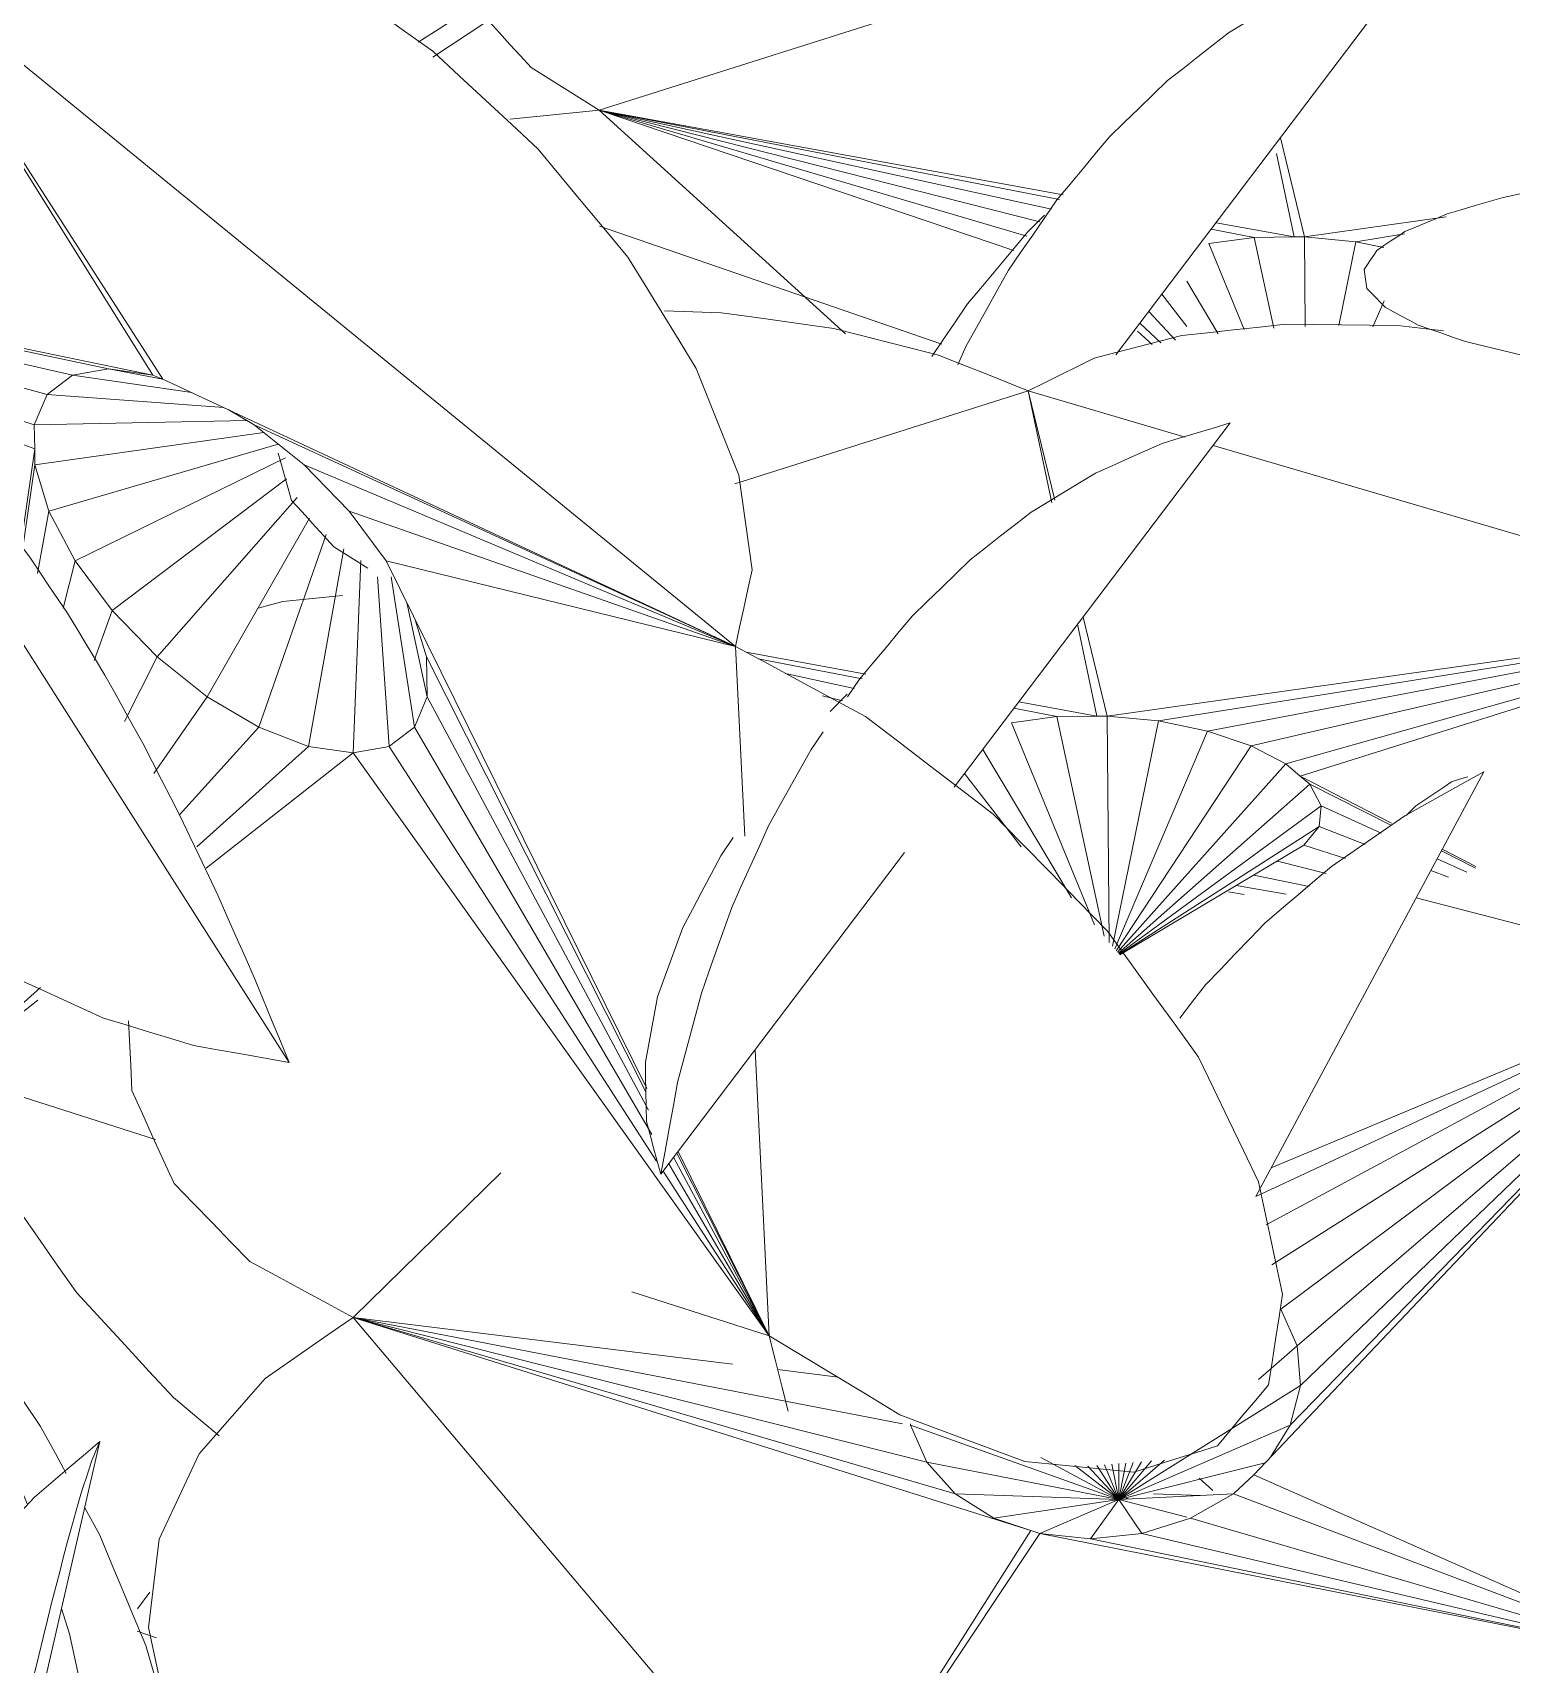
# Model space of a CAD drawing. Header units: metres. Extents: x 10.2 to 20.8, y -0.2 to 6.6.
# Drawn here: x 14.933 to 14.9959, y 1.9973 to 2.0666 of the extents above; entities that cross this region are included whole.
import ezdxf

# ---------------------------------------------------------------- set-up
doc = ezdxf.new("R2010")
doc.units = ezdxf.units.M
doc.layers.add('Importações nas famílias', color=250, linetype='Continuous', lineweight=5)
doc.layers.add('Vegetação', color=7, linetype='Continuous', lineweight=5)

# ---------------------------------------------------------------- blocks, each defined once
blk = doc.blocks.new('Planta_pergolado_12200 - plantas pergolado_skp_Component_12-V2719-Corte 3')
at = {"layer": 'Importações nas famílias', "flags": 128}
blk.add_lwpolyline([(14.757602, 0.77096), (14.757886, 0.770698), (14.758171, 0.770435)], dxfattribs=at)
blk = doc.blocks.new('Planta_pergolado_12200 - plantas pergolado_skp_Component_17-V3069-Corte 3')
at = {"layer": 'Importações nas famílias'}
for p, q in [((15.004941, 2.026468), (14.991816, 2.029866)), ((15.004941, 2.026468), (14.984912, 2.005335)), ((15.004941, 2.026468), (14.985005, 2.017166)), ((15.004941, 2.026468), (14.985433, 2.015961)), ((14.985653, 2.018381), (15.004941, 2.026468)), ((15.004941, 2.026468), (14.985686, 2.014259)), ((15.004941, 2.026468), (14.986066, 2.012385)), ((15.004941, 2.026468), (14.986465, 2.007445)), ((15.004941, 2.026468), (14.986763, 2.010815)), ((15.004941, 2.026468), (14.986899, 2.00913)), ((14.946627, 2.012031), (14.952906, 2.018181)), ((14.986066, 2.012385), (14.986763, 2.010815)), ((14.962752, 2.010045), (14.946627, 2.012031)), ((14.946627, 2.012031), (14.964928, 1.990358)), ((14.96998, 2.007511), (14.946627, 2.012031)), ((14.971016, 2.005875), (14.946627, 2.012031)), ((14.972225, 2.004526), (14.946627, 2.012031)), ((14.97543, 2.002972), (14.946627, 2.012031)), ((14.986763, 2.010815), (14.985111, 2.009394)), ((14.986763, 2.010815), (14.986899, 2.00913)), ((14.967244, 2.009492), (14.96467, 2.009809)), ((14.986899, 2.00913), (14.97918, 2.004295)), ((14.986899, 2.00913), (14.986465, 2.007445)), ((14.97032, 2.007445), (14.970315, 2.007511)), ((14.97918, 2.004295), (14.97032, 2.007445)), ((14.971016, 2.005875), (14.97032, 2.007445)), ((14.97918, 2.004295), (14.986465, 2.007445)), ((14.986465, 2.007445), (14.98562, 2.006082)), ((14.97918, 2.004295), (14.975856, 2.006081)), ((14.981119, 2.005962), (14.97918, 2.004295)), ((14.97918, 2.004295), (14.971016, 2.005875)), ((14.972225, 2.004526), (14.971016, 2.005875)), ((14.97918, 2.004295), (14.977299, 2.005727)), ((14.97918, 2.004295), (14.977855, 2.005708)), ((14.97918, 2.004295), (14.978241, 2.005739)), ((14.97918, 2.004295), (14.978574, 2.005766)), ((14.978878, 2.005791), (14.97918, 2.004295)), ((14.97918, 2.004295), (14.979172, 2.005814)), ((14.97918, 2.004295), (14.980571, 2.005928)), ((14.980142, 2.005893), (14.97918, 2.004295)), ((14.97918, 2.004295), (14.979785, 2.005864)), ((14.985403, 2.005852), (14.97918, 2.004295)), ((14.97918, 2.004295), (14.979469, 2.005839)), ((14.984912, 2.005335), (14.984045, 2.004526)), ((14.984912, 2.005335), (15.002393, 1.997594)), ((14.97918, 2.004295), (14.972225, 2.004526)), ((14.973865, 2.003492), (14.972225, 2.004526)), ((14.97918, 2.004295), (14.973865, 2.003492)), ((14.97918, 2.004295), (14.975823, 2.002841)), ((14.97918, 2.004295), (14.977967, 2.002619)), ((14.97918, 2.004295), (14.984045, 2.004526)), ((14.97918, 2.004295), (14.98015, 2.002841)), ((14.97918, 2.004295), (14.982062, 2.003534)), ((14.984045, 2.004526), (14.982223, 2.003492)), ((14.984045, 2.004526), (15.002393, 1.997594)), ((14.97543, 2.002972), (14.973865, 2.003492)), ((14.982223, 2.003492), (14.98015, 2.002841)), ((14.982223, 2.003492), (15.002393, 1.997594)), ((14.967888, 1.991089), (14.97543, 2.002972)), ((14.975823, 2.002841), (14.967982, 1.991108)), ((14.975823, 2.002841), (14.97543, 2.002972)), ((14.977967, 2.002619), (14.975823, 2.002841)), ((15.002393, 1.997594), (14.975823, 2.002841)), ((14.98015, 2.002841), (14.977967, 2.002619)), ((15.002393, 1.997594), (14.977967, 2.002619)), ((14.98015, 2.002841), (15.002393, 1.997594))]:
    blk.add_line(p, q, dxfattribs=at)
at = {"layer": 'Importações nas famílias', "flags": 128}
for points in [[(14.937221, 2.021675), (14.93717, 2.022744), (14.93712, 2.023812), (14.937081, 2.024631)], [(14.939012, 2.017715), (14.938564, 2.018705), (14.938116, 2.019695), (14.937668, 2.020685), (14.937221, 2.021675)], [(14.942239, 2.014406), (14.941432, 2.015233), (14.940625, 2.01606), (14.939818, 2.016888), (14.939012, 2.017715)], [(14.946627, 2.012031), (14.94553, 2.012625), (14.944433, 2.013218), (14.943336, 2.013812), (14.942239, 2.014406)], [(14.942889, 2.009437), (14.943823, 2.010085), (14.944758, 2.010734), (14.945692, 2.011382), (14.946627, 2.012031)], [(14.940077, 2.006223), (14.94078, 2.007026), (14.941483, 2.00783), (14.942186, 2.008633), (14.942889, 2.009437)], [(14.938384, 2.002609), (14.938807, 2.003513), (14.939231, 2.004416), (14.939654, 2.00532), (14.940077, 2.006223)], [(14.937925, 1.998842), (14.93804, 1.999784), (14.938155, 2.000726), (14.938269, 2.001668), (14.938384, 2.002609)], [(14.938731, 1.995177), (14.93853, 1.996093), (14.938328, 1.997009), (14.938127, 1.997926), (14.937925, 1.998842)]]:
    blk.add_lwpolyline(points, dxfattribs=at)
blk = doc.blocks.new('Planta_pergolado_12200 - plantas pergolado_skp_Component_16-V3070-Corte 3')
for name, p in [('Planta_pergolado_12200 - plantas pergolado_skp_Component_17-V3069-Corte 3', (0, 0)), ('Planta_pergolado_12200 - plantas pergolado_skp_Component_12-V2719-Corte 3', (0.224996, 1.234239))]:
    blk.add_blockref(name, p)
blk = doc.blocks.new('Planta_pergolado_12200 - plantas pergolado_skp_Component_17-V3076-Corte 3')
at = {"layer": 'Importações nas famílias'}
for p, q in [((14.979586, 2.004314), (14.978985, 2.004503)), ((14.982647, 2.00446), (14.980649, 2.004526)), ((15.008274, 1.998096), (15.007148, 1.998318)), ((15.008272, 1.998117), (15.007222, 1.998333)), ((15.007468, 1.998384), (15.008265, 1.998196)), ((15.002667, 1.995576), (15.008377, 1.99699)), ((14.987697, 1.979011), (14.987039, 1.979197))]:
    blk.add_line(p, q, dxfattribs=at)
at = {"layer": 'Importações nas famílias', "flags": 128}
for points in [[(15.01932, 2.025577), (15.020289, 2.025255), (15.020904, 2.025051)], [(15.026766, 2.021492), (15.027437, 2.020745), (15.028107, 2.019997), (15.028777, 2.01925)], [(15.028777, 2.01925), (15.029164, 2.018379), (15.02955, 2.017509), (15.029936, 2.016638), (15.030322, 2.015768)], [(15.030322, 2.015768), (15.030397, 2.014833), (15.030473, 2.013899), (15.030548, 2.012965), (15.030624, 2.012031)], [(15.030624, 2.012031), (15.030383, 2.011097), (15.030143, 2.010163), (15.029903, 2.009228), (15.029662, 2.008294)], [(15.029662, 2.008294), (15.029123, 2.007424), (15.028583, 2.006553), (15.028043, 2.005683), (15.027504, 2.004812)], [(15.027504, 2.004812), (15.026701, 2.004065), (15.025899, 2.003317), (15.025097, 2.00257), (15.024295, 2.001822)], [(15.024295, 2.001822), (15.023284, 2.001249), (15.022274, 2.000675), (15.021264, 2.000101), (15.020254, 1.999528)], [(15.020254, 1.999528), (15.019105, 1.999167), (15.017955, 1.998807), (15.016806, 1.998446), (15.015657, 1.998086)], [(15.015657, 1.998086), (15.014447, 1.997963), (15.013237, 1.99784), (15.012027, 1.997717), (15.010816, 1.997594)], [(15.010816, 1.997594), (15.010955, 1.996667), (15.011094, 1.995741), (15.011233, 1.994814), (15.011371, 1.993888)], [(15.011371, 1.993888), (15.011193, 1.992949), (15.011016, 1.992009), (15.010838, 1.99107), (15.01066, 1.990131)], [(15.01066, 1.990131), (15.010178, 1.989242), (15.009696, 1.988354), (15.009214, 1.987466), (15.008732, 1.986578)], [(15.008732, 1.986578), (15.007978, 1.985801), (15.007224, 1.985025), (15.006471, 1.984248), (15.005717, 1.983472)], [(15.005717, 1.983472), (15.004743, 1.98286), (15.00377, 1.982248), (15.002796, 1.981636), (15.001822, 1.981024)], [(15.001822, 1.981024), (15.000695, 1.980619), (14.999567, 1.980213), (14.99844, 1.979807), (14.997312, 1.979402)], [(14.992495, 1.978715), (14.991295, 1.978789), (14.990096, 1.978863), (14.988897, 1.978937), (14.987697, 1.979011)], [(14.997312, 1.979402), (14.996108, 1.97923), (14.994903, 1.979058), (14.993699, 1.978887), (14.992495, 1.978715)]]:
    blk.add_lwpolyline(points, dxfattribs=at)
blk = doc.blocks.new('Planta_pergolado_12200 - plantas pergolado_skp_Component_16-V3077-Corte 3')
blk.add_blockref('Planta_pergolado_12200 - plantas pergolado_skp_Component_17-V3076-Corte 3', (0, 0))
blk = doc.blocks.new('Planta_pergolado_12200 - plantas pergolado_skp_-V3105-Corte 3')
for name in ['Planta_pergolado_12200 - plantas pergolado_skp_Component_16-V3070-Corte 3', 'Planta_pergolado_12200 - plantas pergolado_skp_Component_16-V3077-Corte 3']:
    blk.add_blockref(name, (0, 0))
blk = doc.blocks.new('Planta_pergolado_12200 - plantas pergolado_skp_-V3106-Corte 3')
blk.add_blockref('Planta_pergolado_12200 - plantas pergolado_skp_-V3105-Corte 3', (0, 0))
blk = doc.blocks.new('Planta_pergolado_12200 - plantas pergolado_skp_Component_12-V2849-Corte 3')
at = {"layer": 'Importações nas famílias'}
blk.add_line((15.031156, 1.343389), (15.013418, 1.371262), dxfattribs=at)
at = {"layer": 'Importações nas famílias', "flags": 128}
for points in [[(15.013418, 1.371262), (15.012968, 1.37055), (15.012519, 1.369839), (15.01207, 1.369128), (15.011621, 1.368416)], [(15.014574, 1.370724), (15.014285, 1.370858), (15.013996, 1.370993), (15.013707, 1.371127), (15.013418, 1.371262)], [(15.015841, 1.369799), (15.015524, 1.37003), (15.015207, 1.370261), (15.01489, 1.370493), (15.014574, 1.370724)], [(15.017206, 1.368496), (15.016865, 1.368822), (15.016523, 1.369147), (15.016182, 1.369473), (15.015841, 1.369799)], [(15.011621, 1.368416), (15.011326, 1.367673), (15.01103, 1.366929), (15.010735, 1.366186), (15.010439, 1.365442)], [(15.018653, 1.36683), (15.018291, 1.367247), (15.017929, 1.367663), (15.017568, 1.36808), (15.017206, 1.368496)], [(15.020166, 1.36482), (15.019788, 1.365322), (15.01941, 1.365825), (15.019031, 1.366328), (15.018653, 1.36683)], [(15.010439, 1.365442), (15.010304, 1.364684), (15.01017, 1.363926), (15.010035, 1.363168), (15.0099, 1.36241)], [(15.021729, 1.362487), (15.021338, 1.36307), (15.020948, 1.363654), (15.020557, 1.364237), (15.020166, 1.36482)], [(15.0099, 1.36241), (15.009929, 1.361655), (15.009957, 1.3609), (15.009986, 1.360145), (15.010015, 1.35939)], [(15.023324, 1.359859), (15.022925, 1.360516), (15.022526, 1.361173), (15.022128, 1.36183), (15.021729, 1.362487)], [(15.024933, 1.356963), (15.02453, 1.357687), (15.024128, 1.358411), (15.023726, 1.359135), (15.023324, 1.359859)], [(15.010015, 1.35939), (15.010207, 1.358656), (15.010399, 1.357922), (15.010591, 1.357188), (15.010783, 1.356454)], [(15.026538, 1.353832), (15.026137, 1.354615), (15.025735, 1.355397), (15.025334, 1.35618), (15.024933, 1.356963)], [(15.010783, 1.356454), (15.011133, 1.355758), (15.011484, 1.355062), (15.011834, 1.354366), (15.012185, 1.35367)], [(15.012185, 1.35367), (15.012686, 1.353028), (15.013186, 1.352386), (15.013687, 1.351745), (15.014188, 1.351103)], [(15.028122, 1.350501), (15.027726, 1.351334), (15.02733, 1.352166), (15.026934, 1.352999), (15.026538, 1.353832)], [(15.014188, 1.351103), (15.014827, 1.350531), (15.015467, 1.349959), (15.016106, 1.349387), (15.016746, 1.348814)], [(15.029667, 1.347007), (15.029281, 1.34788), (15.028894, 1.348754), (15.028508, 1.349627), (15.028122, 1.350501)], [(15.016746, 1.348814), (15.017509, 1.348325), (15.018272, 1.347836), (15.019034, 1.347346), (15.019797, 1.346857)], [(15.031156, 1.343389), (15.030783, 1.344293), (15.030411, 1.345198), (15.030039, 1.346102), (15.029667, 1.347007)], [(15.019797, 1.346857), (15.020666, 1.346462), (15.021535, 1.346067), (15.022403, 1.345672), (15.023272, 1.345277)], [(15.023272, 1.345277), (15.024226, 1.344986), (15.02518, 1.344695), (15.026134, 1.344403), (15.027088, 1.344112)], [(15.027088, 1.344112), (15.028105, 1.343931), (15.029122, 1.34375), (15.030139, 1.34357), (15.031156, 1.343389)]]:
    blk.add_lwpolyline(points, dxfattribs=at)
blk = doc.blocks.new('Planta_pergolado_12200 - plantas pergolado_skp_Component_12-V3381-Corte 3')
at = {"layer": 'Importações nas famílias'}
blk.add_line((14.967141, 2.076969), (14.950014, 2.065597), dxfattribs=at)
at = {"layer": 'Importações nas famílias', "flags": 128}
for points in [[(14.959754, 2.076843), (14.958851, 2.076672), (14.957948, 2.076502), (14.957046, 2.076331), (14.956143, 2.076161)], [(14.963434, 2.077113), (14.962514, 2.077046), (14.961594, 2.076978), (14.960674, 2.07691), (14.959754, 2.076843)], [(14.967141, 2.076969), (14.966214, 2.077005), (14.965287, 2.077041), (14.96436, 2.077077), (14.963434, 2.077113)], [(14.963784, 2.075057), (14.964623, 2.075535), (14.965462, 2.076013), (14.966302, 2.076491), (14.967141, 2.076969)], [(14.956143, 2.076161), (14.955267, 2.075889), (14.954392, 2.075618), (14.953516, 2.075346), (14.95264, 2.075075)], [(14.95264, 2.075075), (14.951802, 2.074705), (14.950963, 2.074335), (14.950124, 2.073966), (14.949286, 2.073596)], [(14.960246, 2.072978), (14.961131, 2.073498), (14.962015, 2.074017), (14.9629, 2.074537), (14.963784, 2.075057)], [(14.949286, 2.073596), (14.948493, 2.073133), (14.947701, 2.072669), (14.946908, 2.072205), (14.946116, 2.071742)], [(14.95661, 2.070781), (14.957519, 2.07133), (14.958428, 2.071879), (14.959337, 2.072429), (14.960246, 2.072978)], [(14.946116, 2.071742), (14.945378, 2.07119), (14.944641, 2.070637), (14.943903, 2.070085)], [(14.952962, 2.068517), (14.953874, 2.069083), (14.954786, 2.069649), (14.955698, 2.070215), (14.95661, 2.070781)], [(14.949387, 2.06624), (14.95028, 2.066809), (14.951174, 2.067379), (14.952068, 2.067948), (14.952962, 2.068517)]]:
    blk.add_lwpolyline(points, dxfattribs=at)
blk = doc.blocks.new('Planta_pergolado_12200 - plantas pergolado_skp_Component_16-V3384-Corte 3')
for name, p in [('Planta_pergolado_12200 - plantas pergolado_skp_Component_12-V3381-Corte 3', (0, 0)), ('Planta_pergolado_12200 - plantas pergolado_skp_Component_12-V2849-Corte 3', (-0.087253, 0.679477))]:
    blk.add_blockref(name, p)
blk = doc.blocks.new('Planta_pergolado_12200 - plantas pergolado_skp_Component_12-V2868-Corte 3')
at = {"layer": 'Importações nas famílias'}
for p, q in [((15.039957, 1.064446), (15.037465, 1.053577)), ((15.037025, 1.053952), (15.037174, 1.054588)), ((15.032416, 1.031555), (15.031331, 1.026822)), ((15.032093, 1.030829), (15.032221, 1.031475))]:
    blk.add_line(p, q, dxfattribs=at)
at = {"layer": 'Importações nas famílias', "flags": 128}
for points in [[(15.039957, 1.064446), (15.039263, 1.063853), (15.038569, 1.063261), (15.037875, 1.062669), (15.037181, 1.062077)], [(15.039615, 1.063635), (15.0397, 1.063838), (15.039786, 1.06404), (15.039871, 1.064243), (15.039957, 1.064446)], [(15.039153, 1.062204), (15.039269, 1.062562), (15.039384, 1.06292), (15.0395, 1.063278), (15.039615, 1.063635)], [(15.037181, 1.062077), (15.036566, 1.061422), (15.03595, 1.060767), (15.035335, 1.060112), (15.034719, 1.059457)], [(15.038584, 1.060186), (15.038726, 1.06069), (15.038869, 1.061195), (15.039011, 1.0617), (15.039153, 1.062204)], [(15.037919, 1.057627), (15.038085, 1.058267), (15.038251, 1.058906), (15.038417, 1.059546), (15.038584, 1.060186)], [(15.034719, 1.059457), (15.034189, 1.058747), (15.033659, 1.058037), (15.033129, 1.057327), (15.032599, 1.056617)], [(15.037174, 1.054588), (15.03736, 1.055348), (15.037547, 1.056108), (15.037733, 1.056867), (15.037919, 1.057627)], [(15.031331, 1.026822), (15.031522, 1.027824), (15.031712, 1.028826), (15.031903, 1.029828), (15.032093, 1.030829)], [(15.029842, 1.030063), (15.030214, 1.029253), (15.030586, 1.028443), (15.030959, 1.027632), (15.031331, 1.026822)]]:
    blk.add_lwpolyline(points, dxfattribs=at)
blk = doc.blocks.new('Planta_pergolado_12200 - plantas pergolado_skp_Component_16-V3395-Corte 3')
blk.add_blockref('Planta_pergolado_12200 - plantas pergolado_skp_Component_12-V2868-Corte 3', (-0.1041, 0.942313))
blk = doc.blocks.new('Planta_pergolado_12200 - plantas pergolado_skp_Component_12-V3412-Corte 3')
at = {"layer": 'Importações nas famílias'}
for p, q in [((14.937983, 2.00035), (14.937452, 1.999639)), ((14.93674, 1.973868), (14.935655, 1.969135)), ((14.936417, 1.973142), (14.936544, 1.973787))]:
    blk.add_line(p, q, dxfattribs=at)
at = {"layer": 'Importações nas famílias', "flags": 128}
for points in [[(14.935655, 1.969135), (14.935845, 1.970137), (14.936036, 1.971138), (14.936226, 1.97214), (14.936417, 1.973142)], [(14.934165, 1.972375), (14.934538, 1.971565), (14.93491, 1.970755), (14.935282, 1.969945), (14.935655, 1.969135)]]:
    blk.add_lwpolyline(points, dxfattribs=at)
blk = doc.blocks.new('Planta_pergolado_12200 - plantas pergolado_skp_Component_17-V3413-Corte 3')
at = {"layer": 'Importações nas famílias'}
blk.add_line((14.937443, 1.998691), (14.938263, 1.998405), dxfattribs=at)
blk = doc.blocks.new('Planta_pergolado_12200 - plantas pergolado_skp_Component_16-V3414-Corte 3')
for name in ['Planta_pergolado_12200 - plantas pergolado_skp_Component_17-V3413-Corte 3', 'Planta_pergolado_12200 - plantas pergolado_skp_Component_12-V3412-Corte 3']:
    blk.add_blockref(name, (0, 0))
blk = doc.blocks.new('Planta_pergolado_12200 - plantas pergolado_skp_-V3436-Corte 3')
for name in ['Planta_pergolado_12200 - plantas pergolado_skp_Component_16-V3384-Corte 3', 'Planta_pergolado_12200 - plantas pergolado_skp_Component_16-V3395-Corte 3', 'Planta_pergolado_12200 - plantas pergolado_skp_Component_16-V3414-Corte 3']:
    blk.add_blockref(name, (0, 0))
blk = doc.blocks.new('Planta_pergolado_12200 - plantas pergolado_skp_-V3437-Corte 3')
blk.add_blockref('Planta_pergolado_12200 - plantas pergolado_skp_-V3436-Corte 3', (0, 0))
blk = doc.blocks.new('Planta_pergolado_12200 - plantas pergolado_skp_Component_17-V3732-Corte 3')
at = {"layer": 'Importações nas famílias'}
for p, q in [((14.938108, 2.052078), (14.926996, 2.069855)), ((14.926996, 2.069855), (14.938533, 2.051914)), ((14.96288, 2.04055), (14.926996, 2.069855)), ((14.933613, 2.051263), (14.913512, 2.056697)), ((14.934688, 2.052078), (14.913736, 2.056928)), ((14.913864, 2.05706), (14.936221, 2.052357)), ((14.913886, 2.057083), (14.938108, 2.052078)), ((14.933087, 2.048951), (14.913217, 2.05614)), ((14.933071, 2.049965), (14.913374, 2.056351)), ((14.933613, 2.051263), (14.934688, 2.052078)), ((14.934688, 2.052078), (14.936221, 2.052357)), ((14.939767, 2.051339), (14.934688, 2.052078)), ((14.938533, 2.051914), (14.936221, 2.052357)), ((14.936221, 2.052357), (14.938108, 2.052078)), ((14.938108, 2.052078), (14.938533, 2.051914)), ((14.938533, 2.051914), (14.96288, 2.04055)), ((14.933071, 2.049965), (14.933613, 2.051263)), ((14.941122, 2.050706), (14.933613, 2.051263)), ((14.941315, 2.050616), (14.942416, 2.049965)), ((14.942103, 2.05015), (14.933071, 2.049965)), ((14.933087, 2.048951), (14.933071, 2.049965)), ((14.933098, 2.048273), (14.942825, 2.04964)), ((14.942416, 2.049965), (14.944544, 2.048273)), ((14.942416, 2.049965), (14.96288, 2.04055)), ((14.932446, 2.044449), (14.933087, 2.048951)), ((14.933098, 2.048273), (14.933087, 2.048951)), ((14.943437, 2.049153), (14.933692, 2.046303)), ((14.932525, 2.044366), (14.933098, 2.048273)), ((14.933692, 2.046303), (14.933098, 2.048273)), ((14.934812, 2.04419), (14.943749, 2.048563)), ((14.944544, 2.048273), (14.946458, 2.046303)), ((14.944544, 2.048273), (14.96288, 2.04055)), ((14.936383, 2.042076), (14.943799, 2.04768)), ((14.944245, 2.046881), (14.938298, 2.040106)), ((14.933204, 2.043649), (14.933692, 2.046303)), ((14.934812, 2.04419), (14.933692, 2.046303)), ((14.946458, 2.046303), (14.948029, 2.04419)), ((14.946458, 2.046303), (14.96288, 2.04055)), ((14.940425, 2.038414), (14.944768, 2.045998)), ((14.945479, 2.045306), (14.94447, 2.042416)), ((14.934303, 2.042175), (14.934812, 2.04419)), ((14.936383, 2.042076), (14.934812, 2.04419)), ((14.946223, 2.044705), (14.944733, 2.036301)), ((14.946957, 2.044197), (14.94662, 2.036022)), ((14.959111, 2.021766), (14.948029, 2.04419)), ((14.948029, 2.04419), (14.96288, 2.04055)), ((14.948154, 2.036301), (14.947665, 2.043505)), ((14.948245, 2.043505), (14.949228, 2.037117)), ((14.935618, 2.039952), (14.936383, 2.042076)), ((14.938298, 2.040106), (14.936383, 2.042076)), ((14.944458, 2.042383), (14.94262, 2.037117)), ((14.948903, 2.042421), (14.94977, 2.038414)), ((14.949743, 2.040106), (14.949268, 2.041682)), ((14.936899, 2.037357), (14.938298, 2.040106)), ((14.93915, 2.039428), (14.938298, 2.040106)), ((14.94977, 2.038414), (14.949743, 2.040106)), ((14.949743, 2.040106), (14.959075, 2.021619)), ((14.96288, 2.04055), (14.963273, 2.032485)), ((14.940425, 2.038414), (14.93915, 2.039428)), ((14.93815, 2.035146), (14.940425, 2.038414)), ((14.94262, 2.037117), (14.940425, 2.038414)), ((14.949228, 2.037117), (14.94977, 2.038414)), ((14.959178, 2.020836), (14.94977, 2.038414)), ((14.939246, 2.033396), (14.94262, 2.037117)), ((14.944733, 2.036301), (14.94262, 2.037117)), ((14.94837, 2.036465), (14.948154, 2.036301)), ((14.94837, 2.036465), (14.949228, 2.037117)), ((14.95932, 2.019805), (14.949228, 2.037117)), ((14.939987, 2.032036), (14.944733, 2.036301)), ((14.94662, 2.036022), (14.940373, 2.03112)), ((14.94662, 2.036022), (14.944733, 2.036301)), ((14.948154, 2.036301), (14.94662, 2.036022)), ((14.94662, 2.036022), (14.96431, 2.011246)), ((14.948154, 2.036301), (14.959519, 2.018676)), ((14.92931, 2.022439), (14.933336, 2.026057)), ((14.933221, 2.025508), (14.92931, 2.022439)), ((14.963716, 2.023409), (14.96431, 2.011246)), ((14.92931, 2.022439), (14.938219, 2.01959)), ((14.96431, 2.011246), (14.960044, 2.018564)), ((14.96431, 2.011246), (14.960249, 2.018834)), ((14.960388, 2.019017), (14.96431, 2.011246)), ((14.96431, 2.011246), (14.960437, 2.019082)), ((14.959798, 2.018243), (14.96431, 2.011246)), ((14.958476, 2.013112), (14.96431, 2.011246))]:
    blk.add_line(p, q, dxfattribs=at)
at = {"layer": 'Importações nas famílias', "flags": 128}
for points in [[(14.945199, 2.069277), (14.946403, 2.06842), (14.947607, 2.067563), (14.948811, 2.066705), (14.950015, 2.065848)], [(14.950015, 2.065848), (14.951133, 2.064809), (14.952251, 2.06377), (14.953368, 2.062732), (14.954486, 2.061693)], [(14.954486, 2.061693), (14.955441, 2.060544), (14.956396, 2.059394), (14.957351, 2.058245), (14.958306, 2.057096)], [(14.958306, 2.057096), (14.959033, 2.055914), (14.959761, 2.054732), (14.960488, 2.053551), (14.961215, 2.052369)], [(14.961215, 2.052369), (14.961665, 2.051236), (14.962115, 2.050103), (14.962565, 2.048969), (14.963015, 2.047836)], [(14.963015, 2.047836), (14.963157, 2.046828), (14.963299, 2.04582), (14.963441, 2.044813), (14.963582, 2.043805)], [(14.963582, 2.043805), (14.963407, 2.042991), (14.963231, 2.042177), (14.963055, 2.041364), (14.96288, 2.04055)], [(14.96288, 2.04055), (14.964263, 2.039805), (14.965646, 2.039061), (14.967029, 2.038316), (14.968412, 2.037571)], [(14.968412, 2.037571), (14.969768, 2.036533), (14.971124, 2.035495), (14.972481, 2.034458), (14.973837, 2.03342)], [(14.973837, 2.03342), (14.975051, 2.032178), (14.976265, 2.030936), (14.977479, 2.029694), (14.978693, 2.028451)], [(14.978693, 2.028451), (14.979661, 2.027111), (14.980628, 2.025771), (14.981596, 2.024431), (14.982564, 2.02309)], [(14.982564, 2.02309), (14.983203, 2.021767), (14.983841, 2.020443), (14.98448, 2.019119), (14.985119, 2.017795)], [(14.985119, 2.017795), (14.985374, 2.016601), (14.98563, 2.015406), (14.985885, 2.014212), (14.98614, 2.013017)], [(14.934874, 2.013077), (14.934048, 2.014255), (14.933223, 2.015434), (14.932398, 2.016612)], [(14.938988, 2.00862), (14.93796, 2.009734), (14.936931, 2.010849), (14.935902, 2.011963), (14.934874, 2.013077)], [(14.98614, 2.013017), (14.98599, 2.012055), (14.98584, 2.011092), (14.98569, 2.010129), (14.98554, 2.009166)], [(14.96431, 2.011246), (14.964578, 2.010179), (14.964845, 2.009112), (14.965113, 2.008045)], [(14.96986, 2.007894), (14.968473, 2.008732), (14.967085, 2.00957), (14.965698, 2.010408), (14.96431, 2.011246)], [(14.98554, 2.009166), (14.984998, 2.008517), (14.984455, 2.007868), (14.983913, 2.007219), (14.98337, 2.00657)], [(14.94093, 2.006992), (14.94015, 2.007646), (14.938988, 2.00862)], [(14.97518, 2.005906), (14.97385, 2.006403), (14.97252, 2.0069), (14.97119, 2.007397), (14.96986, 2.007894)], [(14.98337, 2.00657), (14.982481, 2.006291), (14.981593, 2.006011), (14.980704, 2.005731), (14.979816, 2.005452)], [(14.979816, 2.005452), (14.978657, 2.005565), (14.977498, 2.005679), (14.976339, 2.005792), (14.97518, 2.005906)]]:
    blk.add_lwpolyline(points, dxfattribs=at)
blk = doc.blocks.new('Planta_pergolado_12200 - plantas pergolado_skp_Component_16-V3733-Corte 3')
blk.add_blockref('Planta_pergolado_12200 - plantas pergolado_skp_Component_17-V3732-Corte 3', (0, 0))
blk = doc.blocks.new('Planta_pergolado_12200 - plantas pergolado_skp_-V3770-Corte 3')
blk.add_blockref('Planta_pergolado_12200 - plantas pergolado_skp_Component_16-V3733-Corte 3', (0, 0))
blk = doc.blocks.new('Planta_pergolado_12200 - plantas pergolado_skp_-V3771-Corte 3')
blk.add_blockref('Planta_pergolado_12200 - plantas pergolado_skp_-V3770-Corte 3', (0, 0))
blk = doc.blocks.new('Planta_pergolado_12200 - plantas pergolado_skp_-V3936-Corte 3')
blk.add_blockref('Planta_pergolado_12200 - plantas pergolado_skp_-V3771-Corte 3', (0, 0))
blk = doc.blocks.new('Planta_pergolado_12200 - plantas pergolado_skp_Component_12-V4520-Corte 3')
at = {"layer": 'Importações nas famílias'}
for p, q in [((14.979054, 2.052948), (14.992296, 2.07042)), ((14.976022, 2.058889), (14.97529, 2.058155)), ((14.972325, 2.052526), (14.972673, 2.053299))]:
    blk.add_line(p, q, dxfattribs=at)
at = {"layer": 'Importações nas famílias', "flags": 128}
for points in [[(14.989401, 2.069555), (14.990125, 2.069771), (14.990849, 2.069987), (14.991573, 2.070204), (14.992296, 2.07042)], [(14.986573, 2.068287), (14.98728, 2.068604), (14.987987, 2.068921), (14.988694, 2.069238), (14.989401, 2.069555)], [(14.983843, 2.06663), (14.984525, 2.067045), (14.985208, 2.067459), (14.98589, 2.067873), (14.986573, 2.068287)], [(14.981241, 2.064603), (14.981892, 2.06511), (14.982542, 2.065617), (14.983192, 2.066124), (14.983843, 2.06663)], [(14.978798, 2.062229), (14.979409, 2.062822), (14.98002, 2.063416), (14.98063, 2.06401), (14.981241, 2.064603)], [(14.976539, 2.059533), (14.977104, 2.060207), (14.977668, 2.060881), (14.978233, 2.061555), (14.978798, 2.062229)], [(14.97449, 2.056545), (14.975002, 2.057292), (14.975514, 2.058039), (14.976027, 2.058786), (14.976539, 2.059533)], [(14.97529, 2.058155), (14.974654, 2.057394), (14.974018, 2.056633), (14.973382, 2.055871), (14.972745, 2.05511)], [(14.972673, 2.053299), (14.973127, 2.05411), (14.973582, 2.054922), (14.974036, 2.055733), (14.97449, 2.056545)], [(14.972745, 2.05511), (14.97222, 2.054339), (14.971695, 2.053568), (14.971226, 2.05288)]]:
    blk.add_lwpolyline(points, dxfattribs=at)
blk = doc.blocks.new('Planta_pergolado_12200 - plantas pergolado_skp_Component_17-V4521-Corte 3')
at = {"layer": 'Importações nas famílias'}
for p, q in [((14.957086, 2.06334), (14.98371, 2.071782)), ((14.957086, 2.06334), (14.967559, 2.053841)), ((14.974706, 2.057385), (14.957086, 2.06334)), ((14.975266, 2.057996), (14.957086, 2.06334)), ((14.975824, 2.058606), (14.957086, 2.06334)), ((14.976311, 2.059138), (14.957086, 2.06334)), ((14.976655, 2.059543), (14.957086, 2.06334)), ((14.97681, 2.059748), (14.957086, 2.06334)), ((14.987066, 2.057964), (14.986044, 2.062171)), ((14.985886, 2.061503), (14.986637, 2.057959)), ((14.993091, 2.058812), (14.987066, 2.057964)), ((14.984933, 2.057937), (14.983104, 2.058292)), ((14.986637, 2.057959), (14.983311, 2.058564)), ((14.986637, 2.057959), (14.984933, 2.057937)), ((14.987066, 2.057964), (14.986637, 2.057959)), ((14.987102, 2.054149), (14.987066, 2.057964)), ((14.98925, 2.057755), (14.987066, 2.057964)), ((14.991321, 2.058086), (14.98925, 2.057755)), ((14.984933, 2.057937), (14.982998, 2.057677)), ((14.984499, 2.054027), (14.982998, 2.057677)), ((14.985761, 2.054086), (14.984933, 2.057937)), ((14.988524, 2.0542), (14.98925, 2.057755)), ((14.990445, 2.057509), (14.98925, 2.057755)), ((14.983402, 2.053837), (14.982062, 2.056078)), ((14.982062, 2.054157), (14.981007, 2.055524)), ((14.989978, 2.054136), (14.990452, 2.055247)), ((14.981586, 2.053568), (14.980452, 2.054792)), ((14.980594, 2.053392), (14.979968, 2.05395)), ((14.980957, 2.053457), (14.980076, 2.054296))]:
    blk.add_line(p, q, dxfattribs=at)
at = {"layer": 'Importações nas famílias', "flags": 128}
for points in [[(14.952394, 2.067132), (14.952842, 2.066638), (14.953291, 2.066143), (14.953739, 2.065649), (14.954188, 2.065154)], [(14.954188, 2.065154), (14.954912, 2.064701), (14.955637, 2.064247), (14.956362, 2.063794), (14.957086, 2.06334)], [(14.957086, 2.06334), (14.955821, 2.063214), (14.954557, 2.063087), (14.953292, 2.062961)]]:
    blk.add_lwpolyline(points, dxfattribs=at)
blk = doc.blocks.new('Planta_pergolado_12200 - plantas pergolado_skp_Component_16-V4522-Corte 3')
for name in ['Planta_pergolado_12200 - plantas pergolado_skp_Component_17-V4521-Corte 3', 'Planta_pergolado_12200 - plantas pergolado_skp_Component_12-V4520-Corte 3']:
    blk.add_blockref(name, (0, 0))
blk = doc.blocks.new('Planta_pergolado_12200 - plantas pergolado_skp_Component_12-V4571-Corte 3')
at = {"layer": 'Importações nas famílias'}
blk.add_line((14.999539, 2.05234), (15.001747, 2.060807), dxfattribs=at)
at = {"layer": 'Importações nas famílias', "flags": 128}
for points in [[(15.000574, 2.063741), (15.000624, 2.063878), (15.000674, 2.064015), (15.000723, 2.064152), (15.000773, 2.064289)], [(15.000773, 2.064289), (15.000823, 2.064322), (15.000873, 2.064354), (15.000923, 2.064387), (15.000973, 2.06442)], [(15.000973, 2.06442), (15.001023, 2.064347), (15.001073, 2.064275), (15.001123, 2.064203), (15.001173, 2.064131)], [(15.00038, 2.062782), (15.000429, 2.063022), (15.000477, 2.063262), (15.000526, 2.063501), (15.000574, 2.063741)], [(15.001173, 2.064131), (15.001222, 2.063955), (15.001271, 2.063779), (15.001321, 2.063603), (15.00137, 2.063427)], [(15.00137, 2.063427), (15.001418, 2.063149), (15.001466, 2.062871), (15.001514, 2.062593), (15.001562, 2.062315)], [(15.000191, 2.061422), (15.000239, 2.061762), (15.000286, 2.062102), (15.000333, 2.062442), (15.00038, 2.062782)], [(15.001562, 2.062315), (15.001608, 2.061938), (15.001655, 2.061561)], [(15.000011, 2.059677), (15.000056, 2.060113), (15.000101, 2.060549), (15.000146, 2.060986), (15.000191, 2.061422)], [(15.001662, 2.061503), (15.001701, 2.061184), (15.001747, 2.060807)], [(14.998403, 2.060266), (14.99768, 2.060109), (14.996957, 2.059951), (14.996233, 2.059794), (14.99551, 2.059637)], [(15.000075, 2.060536), (14.999239, 2.060401), (14.998403, 2.060266)], [(14.99551, 2.059637), (14.994916, 2.059462), (14.994322, 2.059287), (14.993728, 2.059112), (14.993135, 2.058937)], [(14.999841, 2.057565), (14.999884, 2.058093), (14.999926, 2.058621), (14.999969, 2.059149), (15.000011, 2.059677)], [(14.993135, 2.058937), (14.992684, 2.058748), (14.992234, 2.058559), (14.991784, 2.058371), (14.991334, 2.058182)], [(14.991334, 2.058182), (14.991038, 2.057983), (14.990741, 2.057785), (14.990445, 2.057587), (14.990149, 2.057388)], [(14.990149, 2.057388), (14.990014, 2.057185), (14.989879, 2.056982), (14.989744, 2.056779), (14.989609, 2.056576)], [(14.999683, 2.05511), (14.999723, 2.055724), (14.999762, 2.056337), (14.999802, 2.056951), (14.999841, 2.057565)], [(14.989609, 2.056576), (14.989638, 2.056372), (14.989667, 2.056169), (14.989696, 2.055966), (14.989725, 2.055763)], [(14.989725, 2.055763), (14.989918, 2.055564), (14.990111, 2.055366), (14.990303, 2.055167), (14.990496, 2.054969)], [(14.990496, 2.054969), (14.990847, 2.05478), (14.991199, 2.054591), (14.991551, 2.054402), (14.991902, 2.054213)], [(14.999539, 2.05234), (14.999575, 2.053033), (14.999611, 2.053725), (14.999647, 2.054418), (14.999683, 2.05511)], [(14.991902, 2.054213), (14.992405, 2.054038), (14.992907, 2.053862), (14.99341, 2.053687), (14.993912, 2.053512)], [(14.993912, 2.053512), (14.994553, 2.053355), (14.995195, 2.053197), (14.995836, 2.05304), (14.996478, 2.052883)], [(14.996478, 2.052883), (14.997243, 2.052747), (14.998008, 2.052611), (14.998774, 2.052476), (14.999539, 2.05234)]]:
    blk.add_lwpolyline(points, dxfattribs=at)
blk = doc.blocks.new('Planta_pergolado_12200 - plantas pergolado_skp_Component_12-V4572-Corte 3')
at = {"layer": 'Importações nas famílias'}
for p, q in [((14.985003, 2.01717), (14.994688, 2.03522)), ((14.991802, 2.033768), (14.991389, 2.033362))]:
    blk.add_line(p, q, dxfattribs=at)
at = {"layer": 'Importações nas famílias', "flags": 128}
for points in [[(14.991335, 2.033346), (14.992173, 2.033814), (14.993011, 2.034283), (14.99385, 2.034751), (14.994688, 2.03522)], [(14.993326, 2.034801), (14.992945, 2.034542), (14.992564, 2.034284), (14.992183, 2.034026), (14.991802, 2.033768)], [(14.994007, 2.03501), (14.993666, 2.034905), (14.993326, 2.034801)], [(14.988223, 2.031196), (14.989001, 2.031734), (14.989779, 2.032271), (14.990557, 2.032809), (14.991335, 2.033346)], [(14.985388, 2.028794), (14.986097, 2.029394), (14.986806, 2.029995), (14.987514, 2.030596), (14.988223, 2.031196)], [(14.982861, 2.026165), (14.983493, 2.026823), (14.984125, 2.02748), (14.984756, 2.028137), (14.985388, 2.028794)], [(14.981766, 2.024753), (14.982313, 2.025459), (14.982861, 2.026165)]]:
    blk.add_lwpolyline(points, dxfattribs=at)
blk = doc.blocks.new('Planta_pergolado_12200 - plantas pergolado_skp_Component_12-V4574-Corte 3')
at = {"layer": 'Importações nas famílias'}
for p, q in [((14.972172, 2.034566), (14.983908, 2.050049)), ((14.967638, 2.038415), (14.96815, 2.039162)), ((14.967633, 2.038518), (14.966901, 2.037785)), ((14.966101, 2.036174), (14.966613, 2.036921)), ((14.962781, 2.032426), (14.962255, 2.031655)), ((14.959706, 2.018117), (14.970069, 2.031791))]:
    blk.add_line(p, q, dxfattribs=at)
at = {"layer": 'Importações nas famílias', "flags": 128}
for points in [[(14.981012, 2.049184), (14.981736, 2.0494), (14.98246, 2.049617), (14.983184, 2.049833), (14.983908, 2.050049)], [(14.978184, 2.047916), (14.978891, 2.048233), (14.979598, 2.04855), (14.980305, 2.048867), (14.981012, 2.049184)], [(14.975454, 2.04626), (14.976136, 2.046674), (14.976819, 2.047088), (14.977501, 2.047502), (14.978184, 2.047916)], [(14.972853, 2.044233), (14.973503, 2.044739), (14.974153, 2.045246), (14.974803, 2.045753), (14.975454, 2.04626)], [(14.970409, 2.041858), (14.97102, 2.042452), (14.971631, 2.043045), (14.972242, 2.043639), (14.972853, 2.044233)], [(14.96815, 2.039162), (14.968715, 2.039836), (14.969279, 2.04051), (14.969844, 2.041184), (14.970409, 2.041858)], [(14.964285, 2.032928), (14.964739, 2.03374), (14.965193, 2.034551), (14.965647, 2.035363), (14.966101, 2.036174)], [(14.962721, 2.02946), (14.963112, 2.030327), (14.963503, 2.031194), (14.963894, 2.032061), (14.964285, 2.032928)], [(14.962255, 2.031655), (14.961853, 2.030892), (14.961451, 2.030129), (14.961049, 2.029366), (14.960647, 2.028604)], [(14.961428, 2.025808), (14.961751, 2.026721), (14.962074, 2.027634), (14.962398, 2.028547), (14.962721, 2.02946)], [(14.960647, 2.028604), (14.960377, 2.027867), (14.960108, 2.02713), (14.959838, 2.026394), (14.959569, 2.025657)], [(14.959569, 2.025657), (14.959438, 2.024964), (14.959308, 2.024271), (14.959177, 2.023578), (14.959047, 2.022885)], [(14.960419, 2.022013), (14.960671, 2.022962), (14.960923, 2.023911), (14.961175, 2.024859), (14.961428, 2.025808)], [(14.959047, 2.022885), (14.959058, 2.022252), (14.95907, 2.021619), (14.959081, 2.020985), (14.959093, 2.020352)], [(14.959706, 2.018117), (14.959884, 2.019091), (14.960062, 2.020065), (14.96024, 2.021039), (14.960419, 2.022013)], [(14.959093, 2.020352), (14.959246, 2.019793), (14.959399, 2.019235), (14.959552, 2.018676), (14.959706, 2.018117)]]:
    blk.add_lwpolyline(points, dxfattribs=at)
blk = doc.blocks.new('Planta_pergolado_12200 - plantas pergolado_skp_Component_17-V4575-Corte 3')
at = {"layer": 'Importações nas famílias'}
for p, q in [((14.962847, 2.047456), (14.975321, 2.051411)), ((14.975321, 2.051411), (14.982002, 2.049446)), ((14.976449, 2.046765), (14.975321, 2.051411)), ((14.975321, 2.051411), (14.976327, 2.046659)), ((14.983186, 2.049098), (15.008183, 2.041746)), ((14.943638, 2.042463), (14.942588, 2.04218)), ((14.977421, 2.041491), (14.978248, 2.037588)), ((14.978677, 2.037593), (14.977655, 2.0418)), ((15.008183, 2.041746), (14.978677, 2.037593)), ((15.008183, 2.041746), (14.980862, 2.037384)), ((14.982949, 2.036954), (15.008183, 2.041746)), ((14.984798, 2.036331), (15.008183, 2.041746)), ((14.986281, 2.035559), (15.008183, 2.041746)), ((14.98689, 2.035038), (15.008183, 2.041746)), ((14.968421, 2.039377), (14.963339, 2.040303)), ((14.968266, 2.039173), (14.963845, 2.04003)), ((14.967922, 2.038767), (14.965007, 2.039404)), ((14.967435, 2.038235), (14.966583, 2.038451)), ((14.976544, 2.037566), (14.974716, 2.037921)), ((14.978248, 2.037588), (14.974922, 2.038194)), ((14.976544, 2.037566), (14.974609, 2.037306)), ((14.978146, 2.02871), (14.974609, 2.037306)), ((14.978248, 2.037588), (14.976544, 2.037566)), ((14.97855, 2.028231), (14.976544, 2.037566)), ((14.978677, 2.037593), (14.978248, 2.037588)), ((14.978769, 2.027972), (14.978677, 2.037593)), ((14.980862, 2.037384), (14.978677, 2.037593)), ((14.978906, 2.027809), (14.980862, 2.037384)), ((14.982949, 2.036954), (14.980862, 2.037384)), ((14.979, 2.027699), (14.982949, 2.036954)), ((14.984798, 2.036331), (14.982949, 2.036954)), ((14.977165, 2.029871), (14.973393, 2.036176)), ((14.979068, 2.027618), (14.984798, 2.036331)), ((14.986281, 2.035559), (14.984798, 2.036331)), ((14.975025, 2.032035), (14.972618, 2.035154)), ((14.979119, 2.027558), (14.986281, 2.035559)), ((14.98689, 2.035038), (14.986281, 2.035559)), ((14.987297, 2.034689), (14.979158, 2.027512)), ((14.987297, 2.034689), (14.98689, 2.035038)), ((14.990763, 2.033045), (14.98689, 2.035038)), ((14.987779, 2.033782), (14.987297, 2.034689)), ((14.990741, 2.032951), (14.987297, 2.034689)), ((14.979187, 2.027477), (14.987779, 2.033782)), ((14.987691, 2.032899), (14.987779, 2.033782)), ((14.99033, 2.032614), (14.987779, 2.033782)), ((14.987691, 2.032899), (14.979208, 2.027453)), ((14.987042, 2.0321), (14.987691, 2.032899)), ((14.989645, 2.032132), (14.987691, 2.032899)), ((14.987042, 2.0321), (14.979219, 2.027439)), ((14.988811, 2.03153), (14.987042, 2.0321)), ((14.994343, 2.031131), (14.992889, 2.031866)), ((14.99436, 2.031194), (14.992925, 2.031933)), ((14.987984, 2.030897), (14.985915, 2.031429)), ((14.993187, 2.030741), (14.992442, 2.031033)), ((14.993966, 2.030949), (14.992706, 2.031526)), ((14.986296, 2.030018), (14.984164, 2.030385)), ((14.987262, 2.030344), (14.98491, 2.03083)), ((14.984501, 2.030011), (14.983834, 2.030114))]:
    blk.add_line(p, q, dxfattribs=at)
at = {"layer": 'Importações nas famílias', "flags": 128}
for points in [[(14.962264, 2.054738), (14.96106, 2.054775), (14.959856, 2.054813)], [(14.967062, 2.054072), (14.965862, 2.054238), (14.964663, 2.054405), (14.963463, 2.054571), (14.962264, 2.054738)], [(14.971515, 2.052937), (14.970402, 2.053221), (14.969288, 2.053505), (14.968175, 2.053788), (14.967062, 2.054072)], [(14.986255, 2.054244), (14.985154, 2.054125), (14.984053, 2.054006), (14.982952, 2.053887), (14.981851, 2.053768)], [(14.991034, 2.054198), (14.98984, 2.05421), (14.988645, 2.054221), (14.98745, 2.054233), (14.986255, 2.054244)], [(14.992978, 2.05397), (14.992241, 2.054057), (14.991034, 2.054198)], [(14.981851, 2.053768), (14.980919, 2.053526), (14.979986, 2.053285), (14.979054, 2.053043), (14.978121, 2.052801)], [(14.975321, 2.051411), (14.974369, 2.051793), (14.973418, 2.052174), (14.972467, 2.052556), (14.971515, 2.052937)], [(14.978121, 2.052801), (14.977421, 2.052454), (14.976721, 2.052106), (14.976021, 2.051759), (14.975321, 2.051411)], [(14.943438, 2.048768), (14.94358, 2.048267), (14.943722, 2.047765), (14.943863, 2.047263), (14.944005, 2.046761)], [(14.944005, 2.046761), (14.944454, 2.046267), (14.944902, 2.045772), (14.94535, 2.045278), (14.945799, 2.044783)], [(14.945799, 2.044783), (14.946524, 2.04433), (14.947248, 2.043876)], [(14.946168, 2.042716), (14.944903, 2.04259), (14.943638, 2.042463)]]:
    blk.add_lwpolyline(points, dxfattribs=at)
blk = doc.blocks.new('Planta_pergolado_12200 - plantas pergolado_skp_Component_16-V4576-Corte 3')
for name in ['Planta_pergolado_12200 - plantas pergolado_skp_Component_12-V4571-Corte 3', 'Planta_pergolado_12200 - plantas pergolado_skp_Component_17-V4575-Corte 3', 'Planta_pergolado_12200 - plantas pergolado_skp_Component_12-V4574-Corte 3', 'Planta_pergolado_12200 - plantas pergolado_skp_Component_12-V4572-Corte 3']:
    blk.add_blockref(name, (0, 0))
blk = doc.blocks.new('Planta_pergolado_12200 - plantas pergolado_skp_Component_12-V4626-Corte 3')
at = {"layer": 'Importações nas famílias'}
for p, q in [((14.919036, 2.022994), (14.927427, 1.999191)), ((14.935854, 2.002778), (14.935225, 2.003933)), ((14.934229, 1.999659), (14.934561, 1.998578)), ((14.93471, 1.97853), (14.936243, 1.97418))]:
    blk.add_line(p, q, dxfattribs=at)
at = {"layer": 'Importações nas famílias', "flags": 128}
for points in [[(14.919036, 2.022994), (14.919771, 2.022418), (14.920506, 2.021841), (14.92124, 2.021264), (14.921975, 2.020687)], [(14.923089, 2.019721), (14.922076, 2.02054), (14.921063, 2.021358)], [(14.921975, 2.020687), (14.922661, 2.019997), (14.923347, 2.019308), (14.924033, 2.018618), (14.92472, 2.017928)], [(14.926882, 2.015971), (14.925934, 2.016908), (14.924986, 2.017846), (14.924037, 2.018784), (14.923089, 2.019721)], [(14.92472, 2.017928), (14.92535, 2.017133), (14.92598, 2.016338), (14.92661, 2.015542), (14.92724, 2.014747)], [(14.930326, 2.011831), (14.929465, 2.012866), (14.928604, 2.013901), (14.927743, 2.014936), (14.926882, 2.015971)], [(14.92724, 2.014747), (14.927807, 2.013856), (14.928374, 2.012964), (14.928941, 2.012072), (14.929508, 2.01118)], [(14.93334, 2.007398), (14.932587, 2.008506), (14.931833, 2.009614), (14.93108, 2.010723), (14.930326, 2.011831)], [(14.929508, 2.01118), (14.930005, 2.010202), (14.930503, 2.009224), (14.931001, 2.008245), (14.931498, 2.007267)], [(14.934431, 2.005394), (14.933969, 2.006243), (14.93334, 2.007398)], [(14.931498, 2.007267), (14.931921, 2.006213), (14.932344, 2.005159), (14.932766, 2.004105)], [(14.937808, 1.998077), (14.93732, 1.999252), (14.936831, 2.000427), (14.936342, 2.001602), (14.935854, 2.002778)], [(14.934561, 1.998578), (14.934821, 1.997408), (14.93508, 1.996239), (14.93534, 1.995069), (14.9356, 1.993899)], [(14.939157, 1.993407), (14.93882, 1.994574), (14.938483, 1.995742), (14.938145, 1.996909), (14.937808, 1.998077)], [(14.939869, 1.988877), (14.939691, 1.990009), (14.939513, 1.991142), (14.939335, 1.992274), (14.939157, 1.993407)], [(14.939927, 1.984593), (14.939913, 1.985664), (14.939898, 1.986735), (14.939884, 1.987806), (14.939869, 1.988877)], [(14.939331, 1.980655), (14.93948, 1.98164), (14.939629, 1.982624), (14.939778, 1.983608), (14.939927, 1.984593)], [(14.936623, 1.981286), (14.93662, 1.980396), (14.936616, 1.979151)], [(14.938093, 1.977157), (14.938402, 1.978032), (14.938712, 1.978906), (14.939021, 1.979781), (14.939331, 1.980655)], [(14.936616, 1.979151), (14.936523, 1.977908), (14.93643, 1.976666), (14.936336, 1.975423), (14.936243, 1.97418)], [(14.936243, 1.97418), (14.936706, 1.974925), (14.937168, 1.975669), (14.937631, 1.976413), (14.938093, 1.977157)]]:
    blk.add_lwpolyline(points, dxfattribs=at)
blk = doc.blocks.new('Planta_pergolado_12200 - plantas pergolado_skp_Component_16-V4631-Corte 3')
blk.add_blockref('Planta_pergolado_12200 - plantas pergolado_skp_Component_12-V4626-Corte 3', (0, 0))
blk = doc.blocks.new('Planta_pergolado_12200 - plantas pergolado_skp_-V4640-Corte 3')
blk.add_blockref('Planta_pergolado_12200 - plantas pergolado_skp_Component_16-V4631-Corte 3', (0, 0))
blk = doc.blocks.new('Planta_pergolado_12200 - plantas pergolado_skp_-V4641-Corte 3')
at = {"layer": 'Importações nas famílias'}
blk.add_line((14.957098, 2.058421), (14.971647, 2.053397), dxfattribs=at)
for name in ['Planta_pergolado_12200 - plantas pergolado_skp_-V4640-Corte 3', 'Planta_pergolado_12200 - plantas pergolado_skp_Component_16-V4522-Corte 3', 'Planta_pergolado_12200 - plantas pergolado_skp_Component_16-V4576-Corte 3']:
    blk.add_blockref(name, (0, 0))
blk = doc.blocks.new('Planta_pergolado_12200 - plantas pergolado_skp_-V5113-Corte 3')
blk.add_blockref('Planta_pergolado_12200 - plantas pergolado_skp_-V4641-Corte 3', (0, 0))
blk = doc.blocks.new('Planta_pergolado_12200 - Planta_pergolado_12200-V5114-Corte 3')
for name in ['Planta_pergolado_12200 - plantas pergolado_skp_-V5113-Corte 3', 'Planta_pergolado_12200 - plantas pergolado_skp_-V3936-Corte 3', 'Planta_pergolado_12200 - plantas pergolado_skp_-V3437-Corte 3', 'Planta_pergolado_12200 - plantas pergolado_skp_-V3106-Corte 3']:
    blk.add_blockref(name, (0, 0))

msp = doc.modelspace()

# ---------------------------------------------------------------- block references
at = {"layer": 'Vegetação', "color": 250}
msp.add_blockref('Planta_pergolado_12200 - Planta_pergolado_12200-V5114-Corte 3', (0, 0), dxfattribs=at)

doc.saveas('drawing.dxf')
